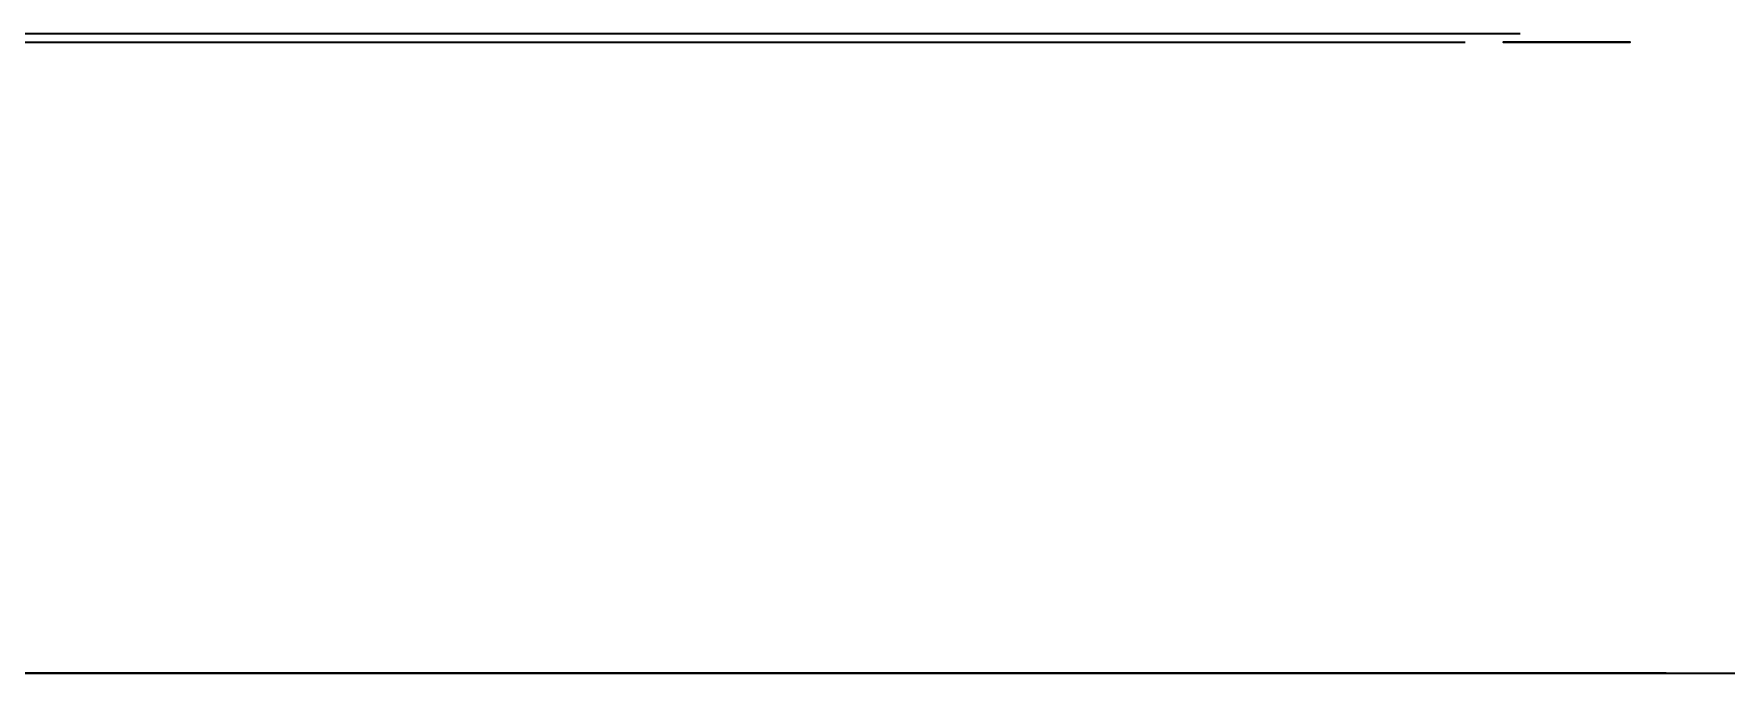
# Model space of a CAD drawing. Header units: millimetres. Extents: x 0 to 895, y -95 to 221.
# Drawn here: x 238.9 to 491.6, y -94.3 to 1.2 of the extents above; entities that cross this region are included whole.
import ezdxf

# ---------------------------------------------------------------- set-up
doc = ezdxf.new("R2010")
doc.units = ezdxf.units.MM
for name, color, linetype in [('Componentes', 230, 'Continuous'), ('Delantera 2D', 6, 'Continuous'), ('Huecos con holguras', 44, 'Continuous'), ('letras grafiadas', 1, 'Continuous'), ('lineas auxiliares', 60, 'Continuous'), ('Serigrafia placa', 220, 'Continuous')]:
    doc.layers.add(name, color=color, linetype=linetype)
doc.styles.add('Estilo1', font='ARIAL.TTF')

msp = doc.modelspace()

# ---------------------------------------------------------------- linework, layer by layer
at = {"layer": 'Componentes', "extrusion": (0, -1, 0)}
for p, q in [((247.03, -94.28, 8.8), (243.55, -94.28, 8.8)), ((245.29, -94.28, 7.1), (245.29, -94.28, 10.5)), ((255.73, -94.28, 8.8), (252.25, -94.28, 8.8)), ((253.99, -94.28, 7.1), (253.99, -94.28, 10.5)), ((267.03, -94.28, 8.8), (263.55, -94.28, 8.8)), ((265.29, -94.28, 7.1), (265.29, -94.28, 10.5)), ((275.63, -94.28, 8.8), (272.15, -94.28, 8.8)), ((273.89, -94.28, 7.1), (273.89, -94.28, 10.5)), ((286.83, -94.28, 8.8), (283.35, -94.28, 8.8)), ((285.09, -94.28, 7.1), (285.09, -94.28, 10.5)), ((295.43, -94.28, 8.8), (291.95, -94.28, 8.8)), ((293.69, -94.28, 7.1), (293.69, -94.28, 10.5)), ((306.73, -94.28, 8.8), (303.25, -94.28, 8.8)), ((304.99, -94.28, 7.1), (304.99, -94.28, 10.5)), ((315.43, -94.28, 8.8), (311.95, -94.28, 8.8)), ((313.69, -94.28, 7.1), (313.69, -94.28, 10.5)), ((326.53, -94.28, 8.8), (323.05, -94.28, 8.8)), ((324.79, -94.28, 7.1), (324.79, -94.28, 10.5)), ((335.23, -94.28, 8.8), (331.75, -94.28, 8.8)), ((333.49, -94.28, 7.1), (333.49, -94.28, 10.5)), ((346.53, -94.28, 8.8), (343.05, -94.28, 8.8)), ((344.79, -94.28, 7.1), (344.79, -94.28, 10.5)), ((355.13, -94.28, 8.8), (351.65, -94.28, 8.8)), ((353.39, -94.28, 7.1), (353.39, -94.28, 10.5)), ((366.33, -94.28, 8.8), (362.85, -94.28, 8.8)), ((364.59, -94.28, 7.1), (364.59, -94.28, 10.5)), ((374.93, -94.28, 8.8), (371.45, -94.28, 8.8)), ((373.19, -94.28, 7.1), (373.19, -94.28, 10.5)), ((386.23, -94.28, 8.8), (382.75, -94.28, 8.8)), ((384.49, -94.28, 7.1), (384.49, -94.28, 10.5)), ((394.93, -94.28, 8.8), (391.45, -94.28, 8.8)), ((393.19, -94.28, 7.1), (393.19, -94.28, 10.5)), ((406.03, -94.28, 8.8), (402.55, -94.28, 8.8)), ((404.29, -94.28, 7.1), (404.29, -94.28, 10.5)), ((414.73, -94.28, 8.8), (411.25, -94.28, 8.8)), ((412.99, -94.28, 7.1), (412.99, -94.28, 10.5)), ((425.93, -94.28, 8.8), (422.45, -94.28, 8.8)), ((424.19, -94.28, 7.1), (424.19, -94.28, 10.5)), ((434.53, -94.28, 8.8), (431.05, -94.28, 8.8)), ((432.79, -94.28, 7.1), (432.79, -94.28, 10.5)), ((445.63, -94.28, 8.8), (442.15, -94.28, 8.8)), ((443.89, -94.28, 7.1), (443.89, -94.28, 10.5)), ((454.33, -94.28, 8.8), (450.85, -94.28, 8.8)), ((452.59, -94.28, 7.1), (452.59, -94.28, 10.5))]:
    msp.add_line(p, q, dxfattribs=at)
at = {"layer": 'Componentes', "extrusion": (0, -1, 0), "elevation": 94.28}
for points in [[(241.86, 22.45), (255.86, 22.45), (255.86, 13.5), (241.86, 13.5), (241.86, 22.45)], [(247.44, 7), (247.44, 12), (243.14, 12), (243.14, 7), (247.44, 7)], [(256.14, 7), (256.14, 12), (251.84, 12), (251.84, 7), (256.14, 7)], [(261.79, 22.45), (275.79, 22.45), (275.79, 13.5), (261.79, 13.5), (261.79, 22.45)], [(267.44, 7), (267.44, 12), (263.14, 12), (263.14, 7), (267.44, 7)], [(276.04, 7), (276.04, 12), (271.74, 12), (271.74, 7), (276.04, 7)], [(281.61, 22.45), (295.61, 22.45), (295.61, 13.5), (281.61, 13.5), (281.61, 22.45)], [(287.24, 7), (287.24, 12), (282.94, 12), (282.94, 7), (287.24, 7)], [(295.84, 7), (295.84, 12), (291.54, 12), (291.54, 7), (295.84, 7)], [(301.55, 22.45), (315.55, 22.45), (315.55, 13.5), (301.55, 13.5), (301.55, 22.45)], [(307.14, 7), (307.14, 12), (302.84, 12), (302.84, 7), (307.14, 7)], [(315.84, 7), (315.84, 12), (311.54, 12), (311.54, 7), (315.84, 7)], [(321.36, 22.45), (335.36, 22.45), (335.36, 13.5), (321.36, 13.5), (321.36, 22.45)], [(326.94, 7), (326.94, 12), (322.64, 12), (322.64, 7), (326.94, 7)], [(335.64, 7), (335.64, 12), (331.34, 12), (331.34, 7), (335.64, 7)], [(341.3, 22.45), (355.3, 22.45), (355.3, 13.5), (341.3, 13.5), (341.3, 22.45)], [(346.94, 7), (346.94, 12), (342.64, 12), (342.64, 7), (346.94, 7)], [(355.54, 7), (355.54, 12), (351.24, 12), (351.24, 7), (355.54, 7)], [(361.11, 22.45), (375.11, 22.45), (375.11, 13.5), (361.11, 13.5), (361.11, 22.45)], [(366.74, 7), (366.74, 12), (362.44, 12), (362.44, 7), (366.74, 7)], [(375.34, 7), (375.34, 12), (371.04, 12), (371.04, 7), (375.34, 7)], [(381.05, 22.45), (395.05, 22.45), (395.05, 13.5), (381.05, 13.5), (381.05, 22.45)], [(386.64, 7), (386.64, 12), (382.34, 12), (382.34, 7), (386.64, 7)], [(395.34, 7), (395.34, 12), (391.04, 12), (391.04, 7), (395.34, 7)], [(400.86, 22.45), (414.86, 22.45), (414.86, 13.5), (400.86, 13.5), (400.86, 22.45)], [(406.44, 7), (406.44, 12), (402.14, 12), (402.14, 7), (406.44, 7)], [(415.14, 7), (415.14, 12), (410.84, 12), (410.84, 7), (415.14, 7)], [(420.67, 22.45), (434.67, 22.45), (434.67, 13.5), (420.67, 13.5), (420.67, 22.45)], [(426.34, 7), (426.34, 12), (422.04, 12), (422.04, 7), (426.34, 7)], [(434.94, 7), (434.94, 12), (430.64, 12), (430.64, 7), (434.94, 7)], [(440.48, 22.45), (454.48, 22.45), (454.48, 13.5), (440.48, 13.5), (440.48, 22.45)], [(446.04, 7), (446.04, 12), (441.74, 12), (441.74, 7), (446.04, 7)], [(454.74, 7), (454.74, 12), (450.44, 12), (450.44, 7), (454.74, 7)]]:
    msp.add_lwpolyline(points, dxfattribs=at)
at = {"layer": 'Componentes', "extrusion": (0, -1, 0)}
for centre in [(245.29, 8.8, 94.28), (253.99, 8.8, 94.28), (265.29, 8.8, 94.28), (273.89, 8.8, 94.28), (285.09, 8.8, 94.28), (293.69, 8.8, 94.28), (304.99, 8.8, 94.28), (313.69, 8.8, 94.28), (324.79, 8.8, 94.28), (333.49, 8.8, 94.28), (344.79, 8.8, 94.28), (353.39, 8.8, 94.28), (364.59, 8.8, 94.28), (373.19, 8.8, 94.28), (384.49, 8.8, 94.28), (393.19, 8.8, 94.28), (404.29, 8.8, 94.28), (412.99, 8.8, 94.28), (424.19, 8.8, 94.28), (432.79, 8.8, 94.28), (443.89, 8.8, 94.28), (452.59, 8.8, 94.28)]:
    msp.add_circle(centre, 1.4, dxfattribs=at)
at = {"layer": 'Delantera 2D', "color": 7, "extrusion": (0, -1, 0), "elevation": 94.28}
msp.add_lwpolyline([(477.46, 43.65), (5.14, 43.65, 0.414214), (0, 38.51), (0, 5.14, 0.414214), (5.14, 0), (477.46, 0, 0.414214), (482.6, 5.14), (482.6, 38.51, 0.414214)], format="xyb", close=True, dxfattribs=at)
for points in [[(470.3, 41.13), (477.5, 41.13, -0.426019), (477.5, 33.63, 0), (470.3, 33.63, -0.426019), (470.3, 41.13, -0.365932)], [(470.3, 9.38), (477.5, 9.38, -0.426019), (477.5, 1.88, 0), (470.3, 1.88, -0.426019), (470.3, 9.38, -0.365932)]]:
    msp.add_lwpolyline(points, format="xyb", dxfattribs=at)
at = {"layer": 'Huecos con holguras', "color": 7, "extrusion": (0, -1, 0), "elevation": 94.28}
for points in [[(240.86, 23.45), (256.86, 23.45), (256.86, 12.5), (240.86, 12.5)], [(260.79, 23.45), (276.79, 23.45), (276.79, 12.5), (260.79, 12.5)], [(280.61, 23.45), (296.61, 23.45), (296.61, 12.5), (280.61, 12.5)], [(300.55, 23.45), (316.55, 23.45), (316.55, 12.5), (300.55, 12.5)], [(320.36, 23.45), (336.36, 23.45), (336.36, 12.5), (320.36, 12.5)], [(340.3, 23.45), (356.3, 23.45), (356.3, 12.5), (340.3, 12.5)], [(360.11, 23.45), (376.11, 23.45), (376.11, 12.5), (360.11, 12.5)], [(380.05, 23.45), (396.05, 23.45), (396.05, 12.5), (380.05, 12.5)], [(399.86, 23.45), (415.86, 23.45), (415.86, 12.5), (399.86, 12.5)], [(419.67, 23.45), (435.67, 23.45), (435.67, 12.5), (419.67, 12.5)], [(439.48, 23.45), (455.48, 23.45), (455.48, 12.5), (439.48, 12.5)]]:
    msp.add_lwpolyline(points, close=True, dxfattribs=at)
at = {"layer": 'Huecos con holguras', "color": 7, "extrusion": (0, -1, 0)}
for centre in [(245.29, 8.8, 94.28), (253.99, 8.8, 94.28), (265.29, 8.8, 94.28), (273.89, 8.8, 94.28), (285.09, 8.8, 94.28), (293.69, 8.8, 94.28), (304.99, 8.8, 94.28), (313.69, 8.8, 94.28), (324.79, 8.8, 94.28), (333.49, 8.8, 94.28), (344.79, 8.8, 94.28), (353.39, 8.8, 94.28), (364.59, 8.8, 94.28), (373.19, 8.8, 94.28), (384.49, 8.8, 94.28), (393.19, 8.8, 94.28), (404.29, 8.8, 94.28), (412.99, 8.8, 94.28), (424.19, 8.8, 94.28), (432.79, 8.8, 94.28), (443.89, 8.8, 94.28), (452.59, 8.8, 94.28)]:
    msp.add_circle(centre, 1.75, dxfattribs=at)
at = {"layer": 'letras grafiadas', "color": 7, "extrusion": (0, -1, 0)}
for p, q in [((102.89, -94.28, 5.9), (443.89, -94.28, 5.9)), ((102.89, -94.28, 3.04), (452.59, -94.28, 3.04)), ((245.29, -94.28, 5.9), (245.29, -94.28, 7)), ((253.99, -94.28, 7), (253.99, -94.28, 3.04)), ((265.29, -94.28, 5.9), (265.29, -94.28, 7)), ((273.89, -94.28, 7), (273.89, -94.28, 3.04)), ((285.09, -94.28, 5.9), (285.09, -94.28, 7)), ((293.69, -94.28, 7), (293.69, -94.28, 3.04)), ((304.99, -94.28, 5.9), (304.99, -94.28, 7)), ((313.69, -94.28, 7), (313.69, -94.28, 3.04)), ((324.79, -94.28, 5.9), (324.79, -94.28, 7)), ((333.49, -94.28, 7), (333.49, -94.28, 3.04)), ((344.79, -94.28, 5.9), (344.79, -94.28, 7)), ((353.39, -94.28, 7), (353.39, -94.28, 3.04)), ((364.59, -94.28, 5.9), (364.59, -94.28, 7)), ((373.19, -94.28, 7), (373.19, -94.28, 3.04)), ((384.49, -94.28, 5.9), (384.49, -94.28, 7)), ((393.19, -94.28, 7), (393.19, -94.28, 3.04)), ((404.29, -94.28, 5.9), (404.29, -94.28, 7)), ((412.99, -94.28, 7), (412.99, -94.28, 3.04)), ((424.19, -94.28, 5.9), (424.19, -94.28, 7)), ((432.79, -94.28, 7), (432.79, -94.28, 3.04)), ((443.89, -94.28, 5.9), (443.89, -94.28, 7)), ((452.59, -94.28, 7), (452.59, -94.28, 3.04))]:
    msp.add_line(p, q, dxfattribs=at)
at = {"layer": 'letras grafiadas', "color": 7, "extrusion": (0, -1, 0), "elevation": 94.28}
for points in [[(461.37, 17.47), (461.62, 17.68), (461.91, 18.02), (462.13, 18.38), (462.28, 18.83), (461.98, 18.52), (461.67, 18.3), (461.31, 18.05), (460.74, 17.77), (460.27, 17.63), (459.65, 17.7), (459.09, 17.89), (458.75, 18.1), (458.46, 18.46), (458.27, 18.77), (458.32, 19.13), (458.59, 19.68), (458.95, 20.28), (459.48, 20.88), (459.99, 21.54), (460.72, 22.06), (461.38, 22.51), (462.02, 22.83)], [(460.08, 21.65), (460.04, 22.06), (460.05, 22.59), (460.15, 23.14), (460.28, 23.76), (460.46, 24.33), (460.71, 24.98), (460.95, 25.49)], [(460.17, 17.62), (460.53, 17.52), (460.98, 17.43), (461.49, 17.44), (462.03, 17.52), (462.45, 17.62), (462.9, 17.77), (463.13, 17.88)], [(464.13, 15.46), (464.76, 16.11), (465.36, 16.88), (465.82, 17.5), (466.34, 18.27), (466.75, 18.9), (467.18, 19.76), (467.35, 20.06), (467.16, 20.38), (466.76, 20.66), (466.41, 21.08), (465.88, 21.61), (465.54, 21.96), (464.81, 22.58), (464.3, 22.89), (464.33, 22.98), (464.66, 23.89), (465.2, 24.97), (465.74, 25.8), (466.19, 26.45), (466.42, 26.84), (466.44, 27.14), (466.36, 27.48), (466.16, 27.91), (465.76, 28.5), (465.51, 29), (465.35, 29.15), (465.15, 29.05), (464.86, 28.91), (464.43, 28.38), (464.01, 27.47), (463.65, 26.54), (463.46, 25.78), (463.27, 24.26), (463.18, 23.25), (463.14, 23.82), (463.09, 24.77), (463.01, 25.51), (462.95, 26.17), (462.83, 26.82), (462.65, 27.39), (462.44, 27.91), (462.16, 28.34), (461.9, 28.65), (461.69, 28.72), (461.48, 28.65), (461.24, 28.27), (461.03, 27.8), (460.96, 27.35), (460.92, 26.81), (460.96, 26.37), (461.06, 25.94), (461.28, 25.3), (461.58, 24.47), (461.94, 23.52), (462.19, 22.84)], [(461.06, 22.28), (461.08, 22.47), (461.11, 22.92), (461.17, 23.42), (461.3, 23.92), (461.41, 24.27), (461.54, 24.55)], [(461.17, 20.75), (461.38, 20.76), (461.59, 20.77), (461.87, 20.77), (461.98, 20.78)], [(461.29, 17.39), (461.45, 17.08), (461.64, 16.74), (461.94, 16.32), (462.24, 15.97), (462.37, 15.82)], [(461.35, 21.51), (461.72, 21.6), (462.13, 21.6), (462.56, 21.51), (462.84, 21.35)], [(461.39, 21.5), (461.58, 21.54), (461.87, 21.58), (462.14, 21.57), (462.36, 21.52), (462.59, 21.45), (462.8, 21.38)], [(462.23, 15.73), (461.93, 15.34), (461.68, 14.83), (461.58, 14.4), (461.65, 13.91), (461.94, 13.44), (462.46, 13.1), (462.96, 12.97)], [(461.71, 14.58), (461.86, 14.56)], [(461.88, 13.74), (462.04, 13.84)], [(462.44, 15.39), (462.22, 15.1), (462.03, 14.72), (461.96, 14.4), (462.01, 14.04), (462.23, 13.69), (462.61, 13.43), (462.98, 13.34)], [(462.05, 15.33), (462.18, 15.23)], [(462.08, 17.48), (462.22, 17.17), (462.48, 16.86), (462.82, 16.38), (463.17, 16.05), (463.47, 15.81)], [(462.2, 20.43), (462.4, 20.26)], [(462.21, 15.72), (462.43, 15.81), (462.78, 15.84), (463.17, 15.87), (463.59, 15.8), (464, 15.6), (464.28, 15.24), (464.47, 14.77), (464.51, 14.3), (464.42, 13.9), (464.16, 13.5), (463.81, 13.17), (463.45, 12.97), (463.04, 12.95), (463, 12.96)], [(462.35, 13.32), (462.43, 13.46)], [(462.41, 20.6), (462.57, 20.46)], [(462.43, 15.39), (462.59, 15.45), (462.85, 15.47), (463.14, 15.49), (463.45, 15.44), (463.75, 15.3), (463.96, 15.02), (464.11, 14.68), (464.14, 14.33), (464.07, 14.03), (463.87, 13.73), (463.62, 13.49), (463.35, 13.34), (463.04, 13.33), (463.02, 13.33)], [(462.48, 20.83), (462.68, 20.73)], [(462.52, 17.65), (462.54, 17.2), (462.56, 16.79), (462.61, 16.32), (462.68, 15.93)], [(462.6, 27.61), (463.43, 28.36), (464.25, 28.88), (465.35, 29.43), (466.64, 29.84), (467.75, 30.07), (468.68, 30.11), (469.41, 30.09), (470.12, 30.01), (470.72, 29.93)], [(462.72, 15.74), (462.74, 15.56)], [(462.9, 13.09), (462.91, 13.26)], [(462.91, 26.59), (463.23, 26.89), (463.53, 27.14), (463.87, 27.34), (463.97, 27.39)], [(462.92, 15.06), (462.92, 14.36), (463.65, 14.12)], [(463.54, 15.5), (463.63, 15.69)], [(463.63, 13.38), (463.72, 13.25)], [(464.92, 27.22), (464.53, 26.75), (464.19, 25.96), (463.95, 25.15), (463.83, 24.41), (463.73, 23.66), (463.66, 23.17), (463.68, 23.12), (463.75, 23.08), (463.85, 23.09), (463.93, 23.17), (463.98, 23.37), (464.09, 24.02)], [(464.04, 13.85), (464.23, 13.76)], [(464.06, 15.07), (464.2, 15.14)], [(464.09, 24.03), (464.25, 24.72), (464.47, 25.39), (464.69, 26.02), (464.82, 26.26), (465, 26.52), (465.16, 26.66), (465.16, 26.53), (465.19, 26.39), (465.24, 26.33), (465.33, 26.37), (465.55, 26.63), (465.82, 26.93), (465.82, 27.2), (465.61, 27.37), (465.27, 27.4), (464.97, 27.27)], [(464.19, 14.35), (464.39, 14.35)], [(464.21, 15.41), (465.18, 14.89), (466.03, 14.5), (466.89, 14.27), (468.27, 14.13), (469.62, 14.13), (470.76, 14.36), (472.04, 14.81), (472.98, 15.36), (473.83, 16.25), (474.58, 17.16), (475.43, 18.51), (475.75, 19.62), (475.89, 20.94), (475.89, 22.29), (475.7, 23.52), (475.23, 24.72), (474.6, 25.79), (473.73, 26.73), (472.85, 27.5), (471.77, 28.12), (470.83, 28.52), (469.57, 28.8), (468.5, 28.91), (467.63, 28.92), (466.94, 28.82), (466.37, 28.73), (465.82, 28.48)], [(470.79, 29.91), (471.99, 29.48), (472.92, 29.04), (474.27, 28.01), (475.25, 27.13), (476.02, 26.1), (476.6, 25.11), (476.91, 24.23), (477.08, 23.62), (477.2, 22.93), (477.25, 22.1), (477.25, 20.97), (477.14, 19.94), (476.73, 18.52), (476.27, 17.48), (475.74, 16.54), (475.17, 15.82), (474.05, 14.76), (472.99, 14.05), (472.01, 13.54), (470.88, 13.1), (469.95, 12.86), (469.04, 12.84), (468.12, 12.98), (466.86, 13.16), (465.25, 13.67), (464.6, 13.96)], [(466.12, 28.01), (466.32, 27.89), (466.65, 27.57), (466.95, 27.21), (467.15, 26.96), (467.02, 26.81), (466.78, 26.49), (466.57, 26.25), (466.43, 26.02), (466.23, 26.08), (466.02, 26.22)], [(467.61, 20.88), (467.28, 21.27), (467, 22.02), (466.86, 22.74), (466.86, 23.44), (466.96, 24.24)], [(466.97, 24.28), (467.14, 24.9), (467.3, 25.21)], [(466.99, 20.6), (473.04, 22.34)], [(467.35, 20.09), (467.86, 20.11), (468.56, 19.83), (469.21, 19.5), (469.91, 19.04), (470.48, 18.58), (471.1, 17.97), (471.78, 17.22), (472.22, 16.62), (472.69, 15.85), (473.02, 15.38)], [(467.76, 20.8), (468.17, 20.63), (468.64, 20.37), (468.98, 20.06), (469.25, 19.73), (469.54, 19.38)], [(468.09, 26.15), (468.4, 26.46), (468.82, 26.77), (469.33, 27), (470.04, 27.25), (470.69, 27.38)], [(468.77, 24.36), (468.93, 24.28), (469.26, 24.08), (469.6, 23.9), (469.77, 23.89), (469.87, 23.97), (469.95, 24.12), (469.98, 24.3), (469.9, 24.5), (469.64, 24.7), (469.4, 24.9), (469.22, 24.93), (469.06, 24.84), (468.89, 24.69), (468.71, 24.55), (468.57, 24.45), (468.78, 24.36)], [(469.45, 21.33), (469.83, 21.07), (470.17, 20.77), (470.43, 20.45), (470.6, 20.14)], [(469.46, 19.32), (473.2, 21.98)], [(470.72, 23.29), (470.65, 23.14), (470.52, 22.67), (470.48, 22.18), (470.53, 21.75), (470.57, 21.63)], [(470.72, 27.39), (471.35, 27.46), (472.12, 27.45), (472.77, 27.37), (473.14, 27.24)], [(470.78, 21.68), (471.03, 21.51), (471.34, 21.24), (471.51, 20.97), (471.59, 20.85)], [(471.13, 23.91), (471.35, 24.16), (471.68, 24.43), (472.12, 24.62), (472.62, 24.74), (473.18, 24.82), (473.55, 24.81), (474, 24.74), (474.53, 24.61), (474.9, 24.44), (475.31, 24.18), (475.45, 24.08)], [(471.75, 21.95), (471.96, 21.86), (472.11, 21.69), (472.24, 21.45), (472.3, 21.3)], [(472.47, 22.19), (472.62, 22.04), (472.7, 21.89), (472.79, 21.71)], [(473.18, 22.68), (473.03, 22.71), (472.91, 22.73), (472.77, 22.77), (472.7, 22.84), (472.7, 22.98), (472.75, 23.11), (472.82, 23.16), (472.95, 23.14), (473.12, 23.02), (473.34, 22.84)], [(473.95, 21.9), (474.01, 21.56), (474.18, 21), (474.4, 20.42), (474.64, 19.9), (474.93, 19.35), (475.17, 18.93), (475.43, 18.54)], [(474.54, 20.1), (474.9, 20.19), (475.25, 20.39), (475.56, 20.63), (475.89, 21.03)], [(474.56, 20.1), (475.1, 20.29), (475.48, 20.5), (475.78, 20.74)]]:
    msp.add_lwpolyline(points, dxfattribs=at)
for points in [[(460.8, 20.6), (460.57, 20.32), (460.86, 20.34), (461.29, 20.39), (461.71, 20.4), (462.09, 20.55), (462.29, 20.71), (462.28, 20.91), (462.13, 21.07), (461.86, 21.15), (461.48, 21.11), (461.09, 20.9)], [(466.95, 25.86), (466.74, 25.69), (466.81, 25.56), (467.11, 25.31), (467.48, 25.02), (467.83, 24.78), (467.97, 24.73), (468.15, 24.78), (468.34, 24.91), (468.53, 25.1), (468.65, 25.26), (468.64, 25.39), (468.54, 25.52), (467.76, 26.32), (467.5, 26.55), (467.37, 26.35), (467.18, 26.11)], [(470.51, 23.45), (470.79, 23.32), (471.02, 23.17), (471.2, 23.19), (471.32, 23.33), (471.38, 23.53), (471.25, 23.73), (471, 23.88), (470.76, 24.03), (470.65, 24.09), (470.55, 23.95), (470.43, 23.78), (470.31, 23.64), (470.27, 23.59), (470.34, 23.55)], [(471.87, 23.47), (472.07, 23.39), (472.24, 23.31), (472.36, 23.2), (472.41, 23.09), (472.38, 23), (472.26, 22.94), (472.14, 22.94), (471.97, 22.97), (471.79, 23.02), (471.63, 23.12), (471.71, 23.25), (471.79, 23.35)], [(474.17, 22.28), (474.05, 22.01), (473.85, 21.86), (473.57, 21.87), (473.31, 21.92), (473.14, 22.13), (473.06, 22.39), (473.17, 22.63), (473.34, 22.81), (473.57, 22.89), (473.79, 22.88), (473.97, 22.78), (474.1, 22.62)]]:
    msp.add_lwpolyline(points, close=True, dxfattribs=at)
at = {"layer": 'lineas auxiliares', "color": 7, "extrusion": (0, -1, 0)}
for p, q in [((460.83, 1.23, 12), (21.77, 1.23, 12)), ((460.83, 1.23, 13.5), (21.77, 1.23, 13.5)), ((460.83, 1.23, 13.5), (460.83, 1.23, 12))]:
    msp.add_line(p, q, dxfattribs=at)
at = {"layer": 'lineas auxiliares', "ltscale": 10, "extrusion": (0, -1, 0)}
for p, q in [((96.2, -94.28, 31.1), (656.92, -94.28, 31.1)), ((96.2, -94.28, 29.5), (656.92, -94.28, 29.5)), ((460.83, -94.28, 13.5), (656.92, -94.28, 13.5)), ((460.83, -94.28, 12), (656.92, -94.28, 12))]:
    msp.add_line(p, q, dxfattribs=at)
at = {"layer": 'Serigrafia placa', "color": 7, "extrusion": (0, -1, 0)}
for p, q in [((102.89, 0, 5.9), (443.89, 0, 5.9)), ((102.89, 0, 3.04), (452.59, 0, 3.04)), ((245.29, 0, 5.9), (245.29, 0, 7)), ((253.99, 0, 7), (253.99, 0, 3.04)), ((265.29, 0, 5.9), (265.29, 0, 7)), ((273.89, 0, 7), (273.89, 0, 3.04)), ((285.09, 0, 5.9), (285.09, 0, 7)), ((293.69, 0, 7), (293.69, 0, 3.04)), ((304.99, 0, 5.9), (304.99, 0, 7)), ((313.69, 0, 7), (313.69, 0, 3.04)), ((324.79, 0, 5.9), (324.79, 0, 7)), ((333.49, 0, 7), (333.49, 0, 3.04)), ((344.79, 0, 5.9), (344.79, 0, 7)), ((353.39, 0, 7), (353.39, 0, 3.04)), ((364.59, 0, 5.9), (364.59, 0, 7)), ((373.19, 0, 7), (373.19, 0, 3.04)), ((384.49, 0, 5.9), (384.49, 0, 7)), ((393.19, 0, 7), (393.19, 0, 3.04)), ((404.29, 0, 5.9), (404.29, 0, 7)), ((412.99, 0, 7), (412.99, 0, 3.04)), ((424.19, 0, 5.9), (424.19, 0, 7)), ((432.79, 0, 7), (432.79, 0, 3.04)), ((443.89, 0, 5.9), (443.89, 0, 7)), ((452.59, 0, 7), (452.59, 0, 3.04))]:
    msp.add_line(p, q, dxfattribs=at)
for points in [[(461.37, 17.47), (461.62, 17.68), (461.91, 18.02), (462.13, 18.38), (462.28, 18.83), (461.98, 18.52), (461.67, 18.3), (461.31, 18.05), (460.74, 17.77), (460.27, 17.63), (459.65, 17.7), (459.09, 17.89), (458.75, 18.1), (458.46, 18.46), (458.27, 18.77), (458.32, 19.13), (458.59, 19.68), (458.95, 20.28), (459.48, 20.88), (459.99, 21.54), (460.72, 22.06), (461.38, 22.51), (462.02, 22.83)], [(460.08, 21.65), (460.04, 22.06), (460.05, 22.59), (460.15, 23.14), (460.28, 23.76), (460.46, 24.33), (460.71, 24.98), (460.95, 25.49)], [(460.17, 17.62), (460.53, 17.52), (460.98, 17.43), (461.49, 17.44), (462.03, 17.52), (462.45, 17.62), (462.9, 17.77), (463.13, 17.88)], [(464.13, 15.46), (464.76, 16.11), (465.36, 16.88), (465.82, 17.5), (466.34, 18.27), (466.75, 18.9), (467.18, 19.76), (467.35, 20.06), (467.16, 20.38), (466.76, 20.66), (466.41, 21.08), (465.88, 21.61), (465.54, 21.96), (464.81, 22.58), (464.3, 22.89), (464.33, 22.98), (464.66, 23.89), (465.2, 24.97), (465.74, 25.8), (466.19, 26.45), (466.42, 26.84), (466.44, 27.14), (466.36, 27.48), (466.16, 27.91), (465.76, 28.5), (465.51, 29), (465.35, 29.15), (465.15, 29.05), (464.86, 28.91), (464.43, 28.38), (464.01, 27.47), (463.65, 26.54), (463.46, 25.78), (463.27, 24.26), (463.18, 23.25), (463.14, 23.82), (463.09, 24.77), (463.01, 25.51), (462.95, 26.17), (462.83, 26.82), (462.65, 27.39), (462.44, 27.91), (462.16, 28.34), (461.9, 28.65), (461.69, 28.72), (461.48, 28.65), (461.24, 28.27), (461.03, 27.8), (460.96, 27.35), (460.92, 26.81), (460.96, 26.37), (461.06, 25.94), (461.28, 25.3), (461.58, 24.47), (461.94, 23.52), (462.19, 22.84)], [(461.06, 22.28), (461.08, 22.47), (461.11, 22.92), (461.17, 23.42), (461.3, 23.92), (461.41, 24.27), (461.54, 24.55)], [(461.17, 20.75), (461.38, 20.76), (461.59, 20.77), (461.87, 20.77), (461.98, 20.78)], [(461.29, 17.39), (461.45, 17.08), (461.64, 16.74), (461.94, 16.32), (462.24, 15.97), (462.37, 15.82)], [(461.35, 21.51), (461.72, 21.6), (462.13, 21.6), (462.56, 21.51), (462.84, 21.35)], [(461.39, 21.5), (461.58, 21.54), (461.87, 21.58), (462.14, 21.57), (462.36, 21.52), (462.59, 21.45), (462.8, 21.38)], [(462.23, 15.73), (461.93, 15.34), (461.68, 14.83), (461.58, 14.4), (461.65, 13.91), (461.94, 13.44), (462.46, 13.1), (462.96, 12.97)], [(461.71, 14.58), (461.86, 14.56)], [(461.88, 13.74), (462.04, 13.84)], [(462.44, 15.39), (462.22, 15.1), (462.03, 14.72), (461.96, 14.4), (462.01, 14.04), (462.23, 13.69), (462.61, 13.43), (462.98, 13.34)], [(462.05, 15.33), (462.18, 15.23)], [(462.08, 17.48), (462.22, 17.17), (462.48, 16.86), (462.82, 16.38), (463.17, 16.05), (463.47, 15.81)], [(462.2, 20.43), (462.4, 20.26)], [(462.21, 15.72), (462.43, 15.81), (462.78, 15.84), (463.17, 15.87), (463.59, 15.8), (464, 15.6), (464.28, 15.24), (464.47, 14.77), (464.51, 14.3), (464.42, 13.9), (464.16, 13.5), (463.81, 13.17), (463.45, 12.97), (463.04, 12.95), (463, 12.96)], [(462.35, 13.32), (462.43, 13.46)], [(462.41, 20.6), (462.57, 20.46)], [(462.43, 15.39), (462.59, 15.45), (462.85, 15.47), (463.14, 15.49), (463.45, 15.44), (463.75, 15.3), (463.96, 15.02), (464.11, 14.68), (464.14, 14.33), (464.07, 14.03), (463.87, 13.73), (463.62, 13.49), (463.35, 13.34), (463.04, 13.33), (463.02, 13.33)], [(462.48, 20.83), (462.68, 20.73)], [(462.52, 17.65), (462.54, 17.2), (462.56, 16.79), (462.61, 16.32), (462.68, 15.93)], [(462.6, 27.61), (463.43, 28.36), (464.25, 28.88), (465.35, 29.43), (466.64, 29.84), (467.75, 30.07), (468.68, 30.11), (469.41, 30.09), (470.12, 30.01), (470.72, 29.93)], [(462.72, 15.74), (462.74, 15.56)], [(462.9, 13.09), (462.91, 13.26)], [(462.91, 26.59), (463.23, 26.89), (463.53, 27.14), (463.87, 27.34), (463.97, 27.39)], [(462.92, 15.06), (462.92, 14.36), (463.65, 14.12)], [(463.54, 15.5), (463.63, 15.69)], [(463.63, 13.38), (463.72, 13.25)], [(464.92, 27.22), (464.53, 26.75), (464.19, 25.96), (463.95, 25.15), (463.83, 24.41), (463.73, 23.66), (463.66, 23.17), (463.68, 23.12), (463.75, 23.08), (463.85, 23.09), (463.93, 23.17), (463.98, 23.37), (464.09, 24.02)], [(464.04, 13.85), (464.23, 13.76)], [(464.06, 15.07), (464.2, 15.14)], [(464.09, 24.03), (464.25, 24.72), (464.47, 25.39), (464.69, 26.02), (464.82, 26.26), (465, 26.52), (465.16, 26.66), (465.16, 26.53), (465.19, 26.39), (465.24, 26.33), (465.33, 26.37), (465.55, 26.63), (465.82, 26.93), (465.82, 27.2), (465.61, 27.37), (465.27, 27.4), (464.97, 27.27)], [(464.19, 14.35), (464.39, 14.35)], [(464.21, 15.41), (465.18, 14.89), (466.03, 14.5), (466.89, 14.27), (468.27, 14.13), (469.62, 14.13), (470.76, 14.36), (472.04, 14.81), (472.98, 15.36), (473.83, 16.25), (474.58, 17.16), (475.43, 18.51), (475.75, 19.62), (475.89, 20.94), (475.89, 22.29), (475.7, 23.52), (475.23, 24.72), (474.6, 25.79), (473.73, 26.73), (472.85, 27.5), (471.77, 28.12), (470.83, 28.52), (469.57, 28.8), (468.5, 28.91), (467.63, 28.92), (466.94, 28.82), (466.37, 28.73), (465.82, 28.48)], [(470.79, 29.91), (471.99, 29.48), (472.92, 29.04), (474.27, 28.01), (475.25, 27.13), (476.02, 26.1), (476.6, 25.11), (476.91, 24.23), (477.08, 23.62), (477.2, 22.93), (477.25, 22.1), (477.25, 20.97), (477.14, 19.94), (476.73, 18.52), (476.27, 17.48), (475.74, 16.54), (475.17, 15.82), (474.05, 14.76), (472.99, 14.05), (472.01, 13.54), (470.88, 13.1), (469.95, 12.86), (469.04, 12.84), (468.12, 12.98), (466.86, 13.16), (465.25, 13.67), (464.6, 13.96)], [(466.12, 28.01), (466.32, 27.89), (466.65, 27.57), (466.95, 27.21), (467.15, 26.96), (467.02, 26.81), (466.78, 26.49), (466.57, 26.25), (466.43, 26.02), (466.23, 26.08), (466.02, 26.22)], [(467.61, 20.88), (467.28, 21.27), (467, 22.02), (466.86, 22.74), (466.86, 23.44), (466.96, 24.24)], [(466.97, 24.28), (467.14, 24.9), (467.3, 25.21)], [(466.99, 20.6), (473.04, 22.34)], [(467.35, 20.09), (467.86, 20.11), (468.56, 19.83), (469.21, 19.5), (469.91, 19.04), (470.48, 18.58), (471.1, 17.97), (471.78, 17.22), (472.22, 16.62), (472.69, 15.85), (473.02, 15.38)], [(467.76, 20.8), (468.17, 20.63), (468.64, 20.37), (468.98, 20.06), (469.25, 19.73), (469.54, 19.38)], [(468.09, 26.15), (468.4, 26.46), (468.82, 26.77), (469.33, 27), (470.04, 27.25), (470.69, 27.38)], [(468.77, 24.36), (468.93, 24.28), (469.26, 24.08), (469.6, 23.9), (469.77, 23.89), (469.87, 23.97), (469.95, 24.12), (469.98, 24.3), (469.9, 24.5), (469.64, 24.7), (469.4, 24.9), (469.22, 24.93), (469.06, 24.84), (468.89, 24.69), (468.71, 24.55), (468.57, 24.45), (468.78, 24.36)], [(469.45, 21.33), (469.83, 21.07), (470.17, 20.77), (470.43, 20.45), (470.6, 20.14)], [(469.46, 19.32), (473.2, 21.98)], [(470.72, 23.29), (470.65, 23.14), (470.52, 22.67), (470.48, 22.18), (470.53, 21.75), (470.57, 21.63)], [(470.72, 27.39), (471.35, 27.46), (472.12, 27.45), (472.77, 27.37), (473.14, 27.24)], [(470.78, 21.68), (471.03, 21.51), (471.34, 21.24), (471.51, 20.97), (471.59, 20.85)], [(471.13, 23.91), (471.35, 24.16), (471.68, 24.43), (472.12, 24.62), (472.62, 24.74), (473.18, 24.82), (473.55, 24.81), (474, 24.74), (474.53, 24.61), (474.9, 24.44), (475.31, 24.18), (475.45, 24.08)], [(471.75, 21.95), (471.96, 21.86), (472.11, 21.69), (472.24, 21.45), (472.3, 21.3)], [(472.47, 22.19), (472.62, 22.04), (472.7, 21.89), (472.79, 21.71)], [(473.18, 22.68), (473.03, 22.71), (472.91, 22.73), (472.77, 22.77), (472.7, 22.84), (472.7, 22.98), (472.75, 23.11), (472.82, 23.16), (472.95, 23.14), (473.12, 23.02), (473.34, 22.84)], [(473.95, 21.9), (474.01, 21.56), (474.18, 21), (474.4, 20.42), (474.64, 19.9), (474.93, 19.35), (475.17, 18.93), (475.43, 18.54)], [(474.54, 20.1), (474.9, 20.19), (475.25, 20.39), (475.56, 20.63), (475.89, 21.03)], [(474.56, 20.1), (475.1, 20.29), (475.48, 20.5), (475.78, 20.74)]]:
    msp.add_lwpolyline(points, dxfattribs=at)
for points in [[(460.8, 20.6), (460.57, 20.32), (460.86, 20.34), (461.29, 20.39), (461.71, 20.4), (462.09, 20.55), (462.29, 20.71), (462.28, 20.91), (462.13, 21.07), (461.86, 21.15), (461.48, 21.11), (461.09, 20.9)], [(466.95, 25.86), (466.74, 25.69), (466.81, 25.56), (467.11, 25.31), (467.48, 25.02), (467.83, 24.78), (467.97, 24.73), (468.15, 24.78), (468.34, 24.91), (468.53, 25.1), (468.65, 25.26), (468.64, 25.39), (468.54, 25.52), (467.76, 26.32), (467.5, 26.55), (467.37, 26.35), (467.18, 26.11)], [(470.51, 23.45), (470.79, 23.32), (471.02, 23.17), (471.2, 23.19), (471.32, 23.33), (471.38, 23.53), (471.25, 23.73), (471, 23.88), (470.76, 24.03), (470.65, 24.09), (470.55, 23.95), (470.43, 23.78), (470.31, 23.64), (470.27, 23.59), (470.34, 23.55)], [(471.87, 23.47), (472.07, 23.39), (472.24, 23.31), (472.36, 23.2), (472.41, 23.09), (472.38, 23), (472.26, 22.94), (472.14, 22.94), (471.97, 22.97), (471.79, 23.02), (471.63, 23.12), (471.71, 23.25), (471.79, 23.35)], [(474.17, 22.28), (474.05, 22.01), (473.85, 21.86), (473.57, 21.87), (473.31, 21.92), (473.14, 22.13), (473.06, 22.39), (473.17, 22.63), (473.34, 22.81), (473.57, 22.89), (473.79, 22.88), (473.97, 22.78), (474.1, 22.62)]]:
    msp.add_lwpolyline(points, close=True, dxfattribs=at)

# ---------------------------------------------------------------- texts
at = {"layer": 'letras grafiadas', "color": 7, "extrusion": (0, -1, -1.83697e-16), "char_height": 2.8, "width": 23.5709, "attachment_point": 1, "text_direction": (1, 0, 0), "style": 'Estilo1'}
for s, insert in [('8', (248.28, -94.28, 27.21)), ('9', (268.21, -94.28, 27.21)), ('10', (286.72, -94.28, 27.21)), ('11', (306.66, -94.28, 27.21)), ('12', (326.47, -94.28, 27.21)), ('13', (346.41, -94.28, 27.21)), ('14', (366.22, -94.28, 27.21)), ('15', (386.16, -94.28, 27.21)), ('16', (405.97, -94.28, 27.21)), ('17', (425.78, -94.28, 27.21)), ('18', (445.6, -94.28, 27.21))]:
    msp.add_mtext(s, dxfattribs=dict(at, insert=insert))
at = {"layer": 'Serigrafia placa', "color": 7, "extrusion": (0, -1, -1.83697e-16), "text_direction": (1, 0, 0), "style": 'Estilo1'}
for s, insert, char_height, width, attachment_point in [('8', (248.28, 0, 27.21), 2.8, 23.5709, 1), ('9', (268.21, 0, 27.21), 2.8, 23.5709, 1), ('10', (286.72, 0, 27.21), 2.8, 23.5709, 1), ('11', (306.66, 0, 27.21), 2.8, 23.5709, 1), ('12', (326.47, 0, 27.21), 2.8, 23.5709, 1), ('13', (346.41, 0, 27.21), 2.8, 23.5709, 1), ('18 Port White Rabbit Switch', (408.04, 0, 39.58), 6, 146.418, 2), ('14', (366.22, 0, 27.21), 2.8, 23.5709, 1), ('15', (386.16, 0, 27.21), 2.8, 23.5709, 1), ('16', (405.97, 0, 27.21), 2.8, 23.5709, 1), ('17', (425.78, 0, 27.21), 2.8, 23.5709, 1), ('18', (445.6, 0, 27.21), 2.8, 23.5709, 1)]:
    msp.add_mtext(s, dxfattribs=dict(at, insert=insert, char_height=char_height, width=width, attachment_point=attachment_point))

doc.saveas('drawing.dxf')
